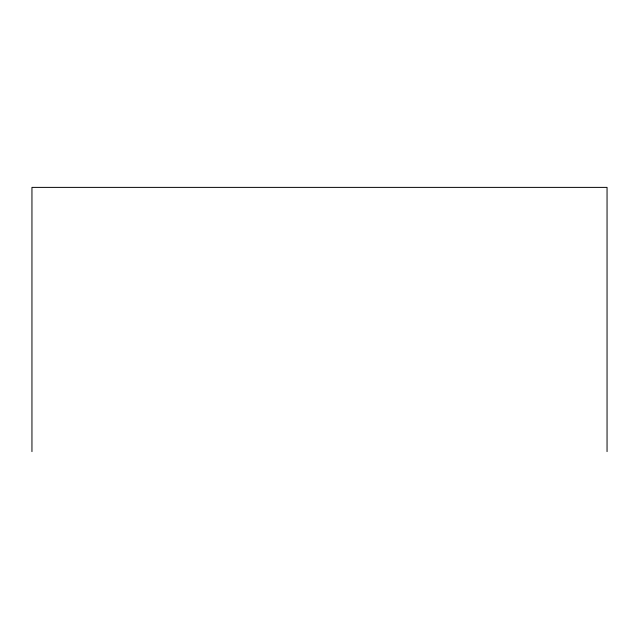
<?xml version="1.0" encoding="UTF-8"?>
<svg xmlns="http://www.w3.org/2000/svg" width="639" height="639" viewBox="0 0 639 639"><rect width="100%" height="100%" fill="white"/><g stroke="black" fill="none" stroke-linecap="round" stroke-linejoin="round"><path stroke-width="0.96" d="M607.05 451.613L607.05 187.387L31.95 187.387L31.95 451.613"/></g></svg>
